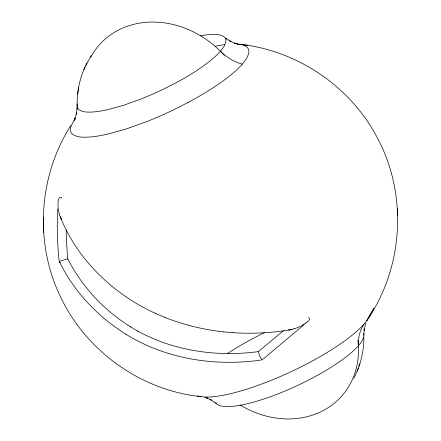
<?xml version="1.0" encoding="UTF-8"?>
<svg xmlns="http://www.w3.org/2000/svg" width="441" height="441" viewBox="0 0 441 441"><rect width="100%" height="100%" fill="white"/><g stroke="black" fill="none" stroke-linecap="round" stroke-linejoin="round"><path stroke-width="0.66" d="M363.897 335.177L364.216 328.865L364.09 330.287L365.771 323.181M363.897 337.437C363.853 347.304 362.287 357.21 358.93 366.504M201.223 396.696C140.911 390.439 85.692 350.981 60.136 296.032C34.343 242.236 38.709 175.816 70.786 125.591M57.683 208.968C56.906 226.183 57.313 243.454 59.083 260.598M84.953 67.275C78.862 80.317 76.646 94.854 77.125 109.164L77.169 107.891L76.387 114.12L76.701 112.642L74.457 119.704L75.323 117.979L73.945 120.68M78.564 87.566L77.561 94.594M353.936 378.306L358.268 368.307M357.182 371.328L359.939 363.704M85.697 65.692L91.326 55.417M83.729 69.932L86.993 62.876M368.841 317.404L373.913 308.303L366.813 320.585C403.68 267.406 407.903 194.012 376.961 137.14C349.625 85.35 295.47 49.276 237.137 44.006L247.881 45.351M258.398 351.56L259.49 355.655L261.877 359.911M262.13 359.939L262.141 359.239M75.345 118.899L72.787 122.51L70.676 127.295A99.964 23.847 -25.1 0 0 72.561 134.246C77.324 137.741 83.669 137.278 89.258 137.068A100.576 23.99 -25.1 0 0 107.505 134.152L125.917 129.07L146.247 121.788A100.465 23.963 -25.1 0 0 171.555 110.807L188.015 102.544M304.185 324.565L263.167 359.079M283.524 330.689L258.365 351.609C217.341 357.105 174.178 351.163 137.68 331.042L137.939 331.197L130.442 326.803L130.723 326.968C112.356 315.536 96.121 300.718 83.084 283.453C77.307 275.702 72.175 267.478 67.771 258.873C66.905 249.303 66.31 239.706 66.189 230.097M306.186 322.79L300.729 326.186L294.753 328.777M126.187 334.394L125.906 334.228C97.72 316.539 73.713 291.435 59.298 261.287L67.76 258.873M292.234 329.51C272.847 332.867 253.084 333.975 233.449 332.74L233.206 332.723M59.717 261.414L59.254 261.452M260.708 360.11C214.629 366.614 165.75 359.007 125.906 334.228M290.101 329.885L288.243 329.84M164.785 317.388L164.956 317.454C183.809 324.907 203.676 329.708 223.824 331.913L224 331.93M223.824 331.913L233.449 332.74M308.419 317.647C310.861 317.961 308.97 320.701 307.785 321.472A18.439 13.032 -16.2 0 1 306.181 322.79M237.512 43.957L234.557 43.295L236.448 43.709L229.689 40.941L230.957 41.597L225.676 38.213L226.768 39.062M241.001 44.48L244.308 45.456L246.734 46.911A99.964 23.847 -25.1 0 1 248.625 53.868L246.513 58.647L242.335 64.193A44.321 37.805 41.2 0 1 220.439 51.266L223.923 46.647L225.687 42.661A83.305 19.873 -25.1 0 0 224.105 36.868C220.765 34.337 216.294 34.381 212.297 34.409A83.685 19.961 -25.1 0 0 200.501 35.815M205.021 397.38L207.849 398.251L205.969 397.661L211.57 400.13L210.054 399.386L216.57 403.818M60.219 216.79C77.495 259.981 113.425 294.136 155.359 313.358L155.579 313.452M155.359 313.358L164.956 317.454M61.988 197.943C60.312 196.113 58.493 198.505 58.372 200.286A18.467 15.148 49.3 0 0 58.047 202.226L58.096 208.395L59.314 214.387M61.944 219.612L61.249 218.697M59.221 261.447L60.108 262.643L59.298 261.287M43.51 225.572L43.725 232.418M43.312 217.749L43.549 225.643M397.291 208.532L397.484 215.743M370.104 314.51A97.968 23.367 -25.1 0 1 292.179 371.162A97.968 23.367 -25.1 0 1 197.59 395.831M227.225 353.654A97.968 23.367 -25.1 0 1 264.479 332.608M358.39 345.75A44.321 37.805 41.2 0 1 364.051 324.025M363.516 333.341A81.64 19.476 -25.1 0 1 297.642 385.428A81.64 19.476 -25.1 0 1 215.643 402.55M357.899 340.331A88.641 75.604 41.2 0 1 324.152 410.091A88.641 75.604 41.2 0 1 240.053 404.976M77.39 103.85A83.305 19.873 -25.1 0 0 78.961 109.649C82.93 112.56 88.217 112.174 92.875 111.997A83.812 19.994 -25.1 0 0 108.084 109.566L123.425 105.333L140.365 99.264A83.603 19.944 -25.1 0 0 164.94 88.437L175.171 83.228A81.276 19.387 -25.1 0 0 220.362 51.294M242.241 64.221A97.533 23.263 -25.1 0 1 187.971 102.521M215.164 46.277A100.57 23.99 -25.1 0 1 224.502 44.668M90.681 57.28A88.641 75.604 41.2 0 1 224.298 55.329M59.414 214.376A18.946 15.093 52.8 0 0 60.307 216.763A11.89 9.586 52.2 0 0 61.316 218.659M294.654 328.562A15.253 10.22 -17.5 0 1 290.106 329.73"/></g></svg>
